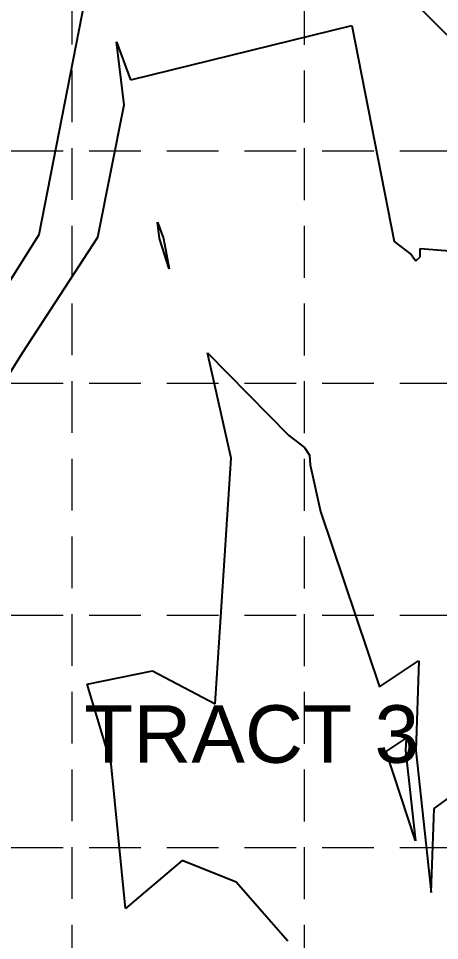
# Model space of a CAD drawing. Header units: feet. Extents: x 10084 to 13321, y 3329 to 8503.
# Drawn here: x 11764.7 to 11911, y 6287.3 to 6607.9 of the extents above; entities that cross this region are included whole.
import ezdxf
from ezdxf.enums import TextEntityAlignment as Align

# ---------------------------------------------------------------- set-up
doc = ezdxf.new("R2010")
doc.units = ezdxf.units.FT
doc.header["$LTSCALE"] = 40
doc.header["$MEASUREMENT"] = 0
doc.linetypes.add('DASHED', pattern=[0.75, 0.5, -0.25])
doc.linetypes.add('HIDDEN', pattern=[0.375, 0.25, -0.125])
for name, color, linetype in [('CONT-L', 55, 'Continuous'), ('GRID', 254, 'DASHED'), ('NAME', 6, 'Continuous')]:
    doc.layers.add(name, color=color, linetype=linetype)
doc.styles.get("Standard").update_dxf_attribs({"font": 'ARIAL.TTF'})

msp = doc.modelspace()

# ---------------------------------------------------------------- linework, layer by layer
at = {"layer": 'CONT-L', "color": 5, "extrusion": (0.981336, -0.192301, 0), "elevation": 10295.93}
msp.add_lwpolyline([(8674.62, 557), (8767.71, 557)], dxfattribs=at)
at = {"layer": 'CONT-L', "color": 5, "extrusion": (-0.705765, -0.708446, 0), "elevation": -13085.53}
msp.add_lwpolyline([(3806.7, 556), (3754.47, 556)], dxfattribs=at)
at = {"layer": 'CONT-L', "color": 5}
for points, elevation in [([(11803.71, 6586.54), (11880.55, 6605.39)], 556), ([(11801.42, 6577.81), (11798.84, 6599.72)], 556), ([(11813.69, 6531.37), (11813.02, 6537.03)], 554), ([(11766.18, 6491.68), (11792.26, 6531.88)], 556), ([(11815.1, 6531.41), (11817.1, 6520.85)], 554), ([(11895.28, 6530.35), (11901.17, 6525.85)], 556), ([(11904.33, 6527.88), (11974.79, 6522.34)], 556), ([(11902.81, 6523.61), (11904.31, 6525.02)], 556), ([(11838.63, 6454.98), (11830.44, 6491.6)], 554), ([(11830.44, 6491.6), (11858.63, 6462.87)], 554), ([(11858.63, 6462.87), (11864.11, 6458.69)], 554), ([(11864.11, 6458.69), (11865.82, 6456.09)], 554), ([(11833.06, 6369.63), (11838.63, 6454.98)], 554), ([(11796.9, 6348.76), (11788.55, 6376.45)], 554), ([(11892.46, 6353.09), (11899.37, 6357.67)], 553), ([(11899.37, 6357.67), (11899.24, 6353.37)], 553), ([(11899.24, 6353.37), (11902.63, 6322.02)], 553), ([(11902.83, 6353.43), (11908.16, 6304.03)], 554), ([(11801.94, 6298.47), (11796.9, 6348.76)], 554), ([(11858.32, 6287.14), (11840.34, 6307.62)], 554)]:
    msp.add_lwpolyline(points, dxfattribs=dict(at, elevation=elevation))
at = {"layer": 'CONT-L', "color": 5, "extrusion": (0.981284, 0.192568, 0), "elevation": 12930.17}
msp.add_lwpolyline([(4193.95, 556), (4117.47, 556)], dxfattribs=at)
at = {"layer": 'CONT-L', "color": 5, "extrusion": (0.937963, 0.346736, 0)}
for points, elevation in [([(2099.22, 556), (2085.16, 556)], 13355.23), ([(2035.49, 554), (2029.51, 554)], 13346.8)]:
    msp.add_lwpolyline(points, dxfattribs=dict(at, elevation=elevation))
at = {"layer": 'CONT-L', "color": 5, "extrusion": (0.98069, -0.195567, 0), "elevation": 10287.14}
msp.add_lwpolyline([(8711.93, 556), (8758.76, 556)], dxfattribs=at)
at = {"layer": 'CONT-L', "color": 5, "extrusion": (0.845987, -0.533203, 0)}
for points, elevation in [([(11752.52, 557), (11803.47, 557)], 6475.58), ([(11735.72, 556), (11765.64, 556)], 6492.66)]:
    msp.add_lwpolyline(points, dxfattribs=dict(at, elevation=elevation))
at = {"layer": 'CONT-L', "color": 5, "extrusion": (0.95133, 0.308173, 0), "elevation": 13251.51}
msp.add_lwpolyline([(2561.78, 554), (2572.83, 554)], dxfattribs=at)
at = {"layer": 'CONT-L', "color": 5, "extrusion": (0.999974, -0.007147, 0), "elevation": 11857.37}
msp.add_lwpolyline([(6609.94, 556), (6612.79, 556)], dxfattribs=at)
at = {"layer": 'CONT-L', "color": 5, "extrusion": (0.835683, 0.549212, 0), "elevation": 13529.68}
msp.add_lwpolyline([(-1082.72, 556), (-1083.51, 556)], dxfattribs=at)
at = {"layer": 'CONT-L', "color": 5, "extrusion": (0.794552, 0.607196, 0), "elevation": 13418.51}
msp.add_lwpolyline([(-2042.01, 556), (-2044, 556)], dxfattribs=at)
at = {"layer": 'CONT-L', "color": 5, "extrusion": (0.998105, 0.061536, 0), "elevation": 12240.62}
msp.add_lwpolyline([(5713.68, 554), (5710.24, 554)], dxfattribs=at)
at = {"layer": 'CONT-L', "color": 5, "extrusion": (0.976296, 0.216438, 0), "elevation": 12981.37}
msp.add_lwpolyline([(3731.43, 554), (3714.86, 554)], dxfattribs=at)
at = {"layer": 'CONT-L', "color": 5, "extrusion": (0.947744, 0.319032, 0), "elevation": 13302.8}
msp.add_lwpolyline([(2313.34, 554), (2249.07, 554)], dxfattribs=at)
at = {"layer": 'CONT-L', "color": 5, "extrusion": (-0.552376, 0.833595, 0), "elevation": -1253.18}
msp.add_lwpolyline([(-13433.26, 554), (-13449.61, 554)], dxfattribs=at)
at = {"layer": 'CONT-L', "color": 5, "extrusion": (0.999549, -0.030021, 0), "elevation": 11706.73}
msp.add_lwpolyline([(6739.08, 554), (6707.89, 554)], dxfattribs=at)
at = {"layer": 'CONT-L', "color": 5, "extrusion": (0.200531, -0.979687, 0), "elevation": -3882.95}
msp.add_lwpolyline([(12827.77, 554), (12851.04, 554)], dxfattribs=at)
at = {"layer": 'CONT-L', "color": 5, "extrusion": (-0.467561, -0.883961, 0), "elevation": -11163.18}
msp.add_lwpolyline([(7457.21, 554), (7481.77, 554)], dxfattribs=at)
at = {"layer": 'CONT-L', "color": 5, "extrusion": (0.950367, 0.311133, 0), "elevation": 13278.85}
msp.add_lwpolyline([(2304.94, 553), (2337.63, 553)], dxfattribs=at)
at = {"layer": 'CONT-L', "color": 5, "extrusion": (-0.58592, 0.810369, 0), "elevation": -1845.55}
msp.add_lwpolyline([(-13361.58, 554), (-13388.98, 554)], dxfattribs=at)
at = {"layer": 'CONT-L', "color": 5, "extrusion": (0.99942, -0.034042, 0), "elevation": 11686.66}
msp.add_lwpolyline([(6705.75, 554), (6734.97, 554)], dxfattribs=at)
at = {"layer": 'CONT-L', "color": 5, "extrusion": (0.647631, -0.761954, 0), "elevation": 2844.16}
msp.add_lwpolyline([(13097.45, 554), (13071.62, 554)], dxfattribs=at)
at = {"layer": 'CONT-L', "color": 5, "extrusion": (0.375384, 0.926869, 0), "elevation": 10291.01}
msp.add_lwpolyline([(-8606.67, 554), (-8586.48, 554)], dxfattribs=at)
at = {"layer": 'GRID', "color": 252, "linetype": 'HIDDEN', "lineweight": 0, "ltscale": 1.8}
for p, q in [((11783.43, 3736.77), (11783.43, 8418.16)), ((11864.14, 3736.75), (11864.14, 8418.16)), ((10169.24, 6561.84), (13236.21, 6561.84)), ((10169.24, 6481.13), (13236.21, 6481.13)), ((10169.24, 6400.42), (13236.21, 6400.42)), ((10169.24, 6319.71), (13236.21, 6319.71))]:
    msp.add_line(p, q, dxfattribs=at)

# ---------------------------------------------------------------- texts
at = {"layer": 'NAME', "color": 7}
msp.add_text('TRACT 3', height=20, dxfattribs=at).set_placement((11787.55, 6359.12), align=Align.MIDDLE_LEFT)

doc.saveas('drawing.dxf')
